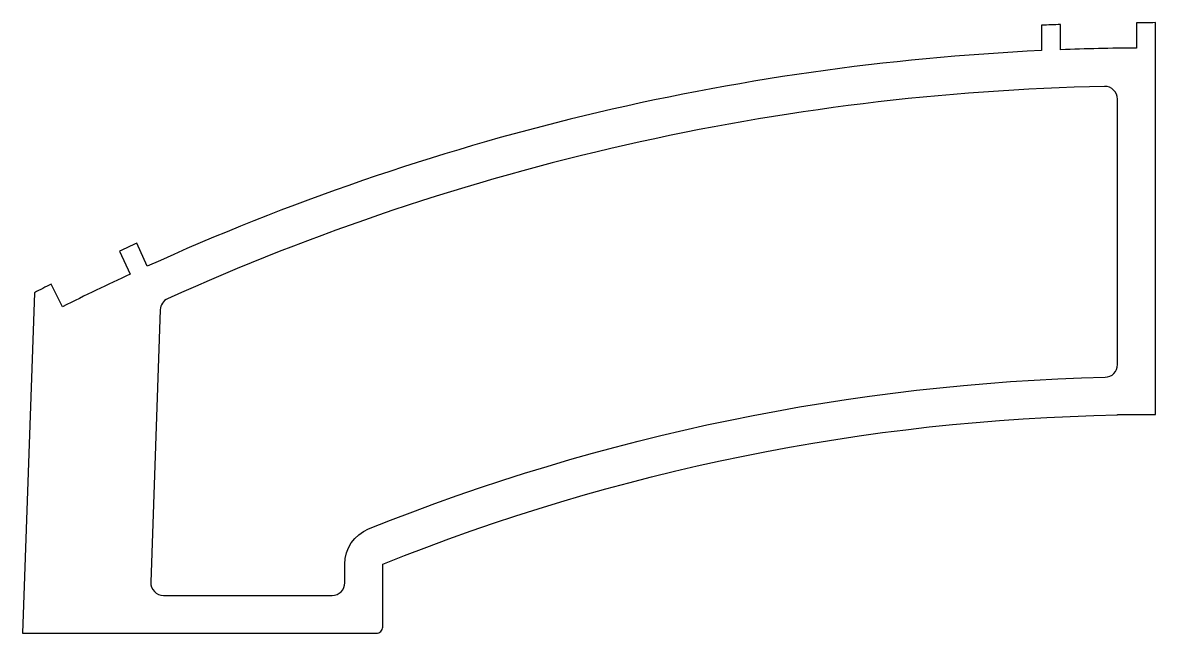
# Model space of a CAD drawing. Extents: x 106.1 to 195.8, y 198 to 246.3.
import ezdxf

# ---------------------------------------------------------------- set-up
doc = ezdxf.new("R2010")
doc.units = 0
doc.layers.get('0').update_dxf_attribs({"linetype": 'CONTINUOUS'})

msp = doc.modelspace()

# ---------------------------------------------------------------- linework, layer by layer
for points in [[(134.608, 198.472), (134.608, 203.441, -0.091219), (192.768, 215.244), (192.768, 215.272), (195.768, 215.272), (195.768, 246.272, 0.001923), (194.268, 246.266), (194.268, 244.266, 0.007775), (188.268, 244.126), (188.268, 246.127, 0.001925), (186.768, 246.064), (186.768, 244.062, 0.095189), (115.968, 227.001), (115.141, 228.822, 0.001922), (113.778, 228.197), (114.619, 226.383, 0.00769), (109.272, 223.804), (108.374, 225.597), (108.376, 225.592, 0.001923), (107.038, 224.915), (106.108, 197.972), (134.108, 197.972, 0.414214)], [(131.608, 201.972), (131.608, 203.441, -0.306226), (133.489, 206.224, -0.089828), (191.792, 218.224, 0.407256), (192.768, 219.224), (192.768, 240.229, 0.420426), (191.747, 241.229, 0.101072), (117.585, 224.44, 0.285446), (116.997, 223.563), (116.253, 202.006, 0.424356), (117.252, 200.972), (130.608, 200.972, 0.414214)]]:
    msp.add_lwpolyline(points, format="xyb", close=True)

doc.saveas('drawing.dxf')
